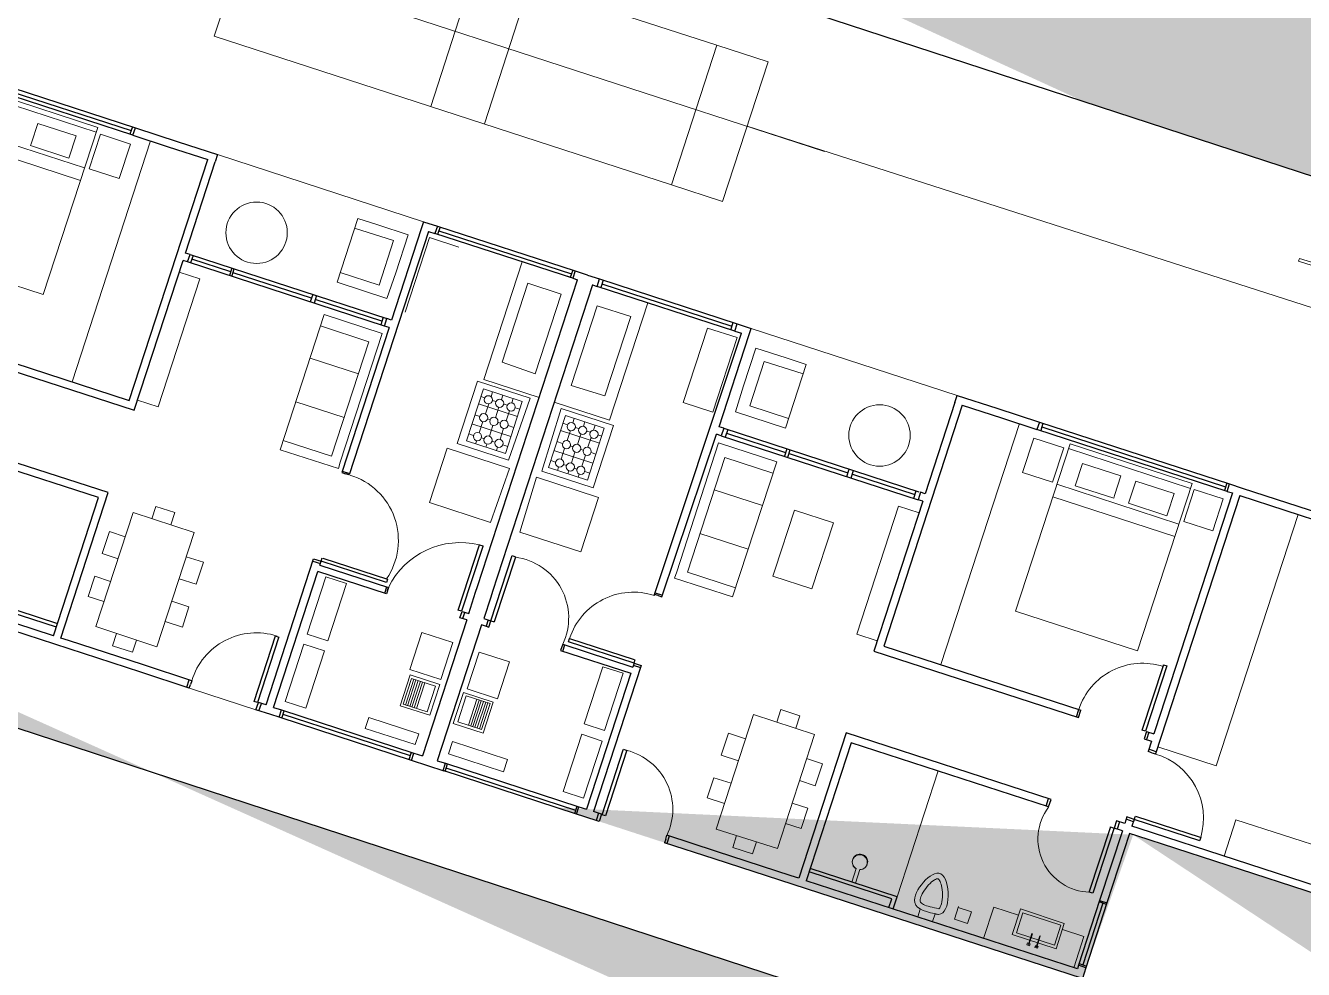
# Model space of a CAD drawing. Header units: metres. Extents: x 329311 to 330425, y 7396637 to 7397287.
# Drawn here: x 329855.04 to 329866.6, y 7397047.93 to 7397056.48 of the extents above; entities that cross this region are included whole.
import ezdxf

# ---------------------------------------------------------------- set-up
doc = ezdxf.new("R2010")
doc.units = ezdxf.units.M
doc.linetypes.add('CACHE2', pattern=[4.7625, 3.175, -1.5875])
doc.layers.get('0').update_dxf_attribs({"lineweight": 18})
for name, color, linetype, lineweight in [('AXES+POTEAUX', 6, 'CACHE2', 13), ('JANELAS', 5, 'Continuous', 25), ('layout', 253, 'Continuous', 13), ('LINHAFINA', 7, 'Continuous', 15), ('LINHAGROSSA', 7, 'Continuous', 30)]:
    doc.layers.add(name, color=color, linetype=linetype, lineweight=lineweight)
pattern_1 = [(341.96263, (329827.33868, 7397103.38185), (0.0540704, 0.166043), [0.127, -0.047625]), (71.96263, (329827.33868, 7397103.38185), (-0.166043, 0.0540704), [0.127, -0.047625])]

msp = doc.modelspace()

# ---------------------------------------------------------------- hatches: boundary and pattern name
at = {"layer": 'AXES+POTEAUX'}
h = msp.add_hatch(dxfattribs=at)
h.set_pattern_fill('ANGLE', color=253, scale=0.025)
h.set_pattern_definition(pattern_1)
edge = h.paths.add_edge_path()
edge.add_line((329864.61, 7397055.789), (329863.096, 7397056.284))
edge.add_line((329851.791, 7397059.975), (329866.865, 7397055.053))
edge.add_line((329866.865, 7397055.053), (329867.148, 7397055.933))
edge.add_line((329867.148, 7397055.933), (329869.733, 7397055.115))
edge.add_line((329869.733, 7397055.115), (329869.446, 7397054.208))
edge.add_line((329869.446, 7397054.208), (329875.701, 7397052.171))
edge.add_line((329869.758, 7397056.67), (329868.22, 7397057.171))
edge.add_line((329866.055, 7397057.876), (329865.595, 7397056.573))
edge.add_line((329865.595, 7397056.573), (329853.054, 7397060.656))
edge.add_line((329855.576, 7397058.739), (329854.045, 7397059.239))
edge.add_line((329852.086, 7397060.91), (329851.791, 7397059.975))
edge.add_line((329853.054, 7397060.656), (329853.482, 7397061.97))
edge.add_line((329853.482, 7397061.97), (329834.982, 7397067.965))
edge.add_line((329849.505, 7397061.74), (329852.086, 7397060.91))
edge.add_line((329836.482, 7397067.477), (329851.765, 7397062.529))
edge.add_line((329833.96, 7397065.831), (329849.225, 7397060.871))
edge.add_line((329849.225, 7397060.871), (329849.505, 7397061.74))
edge.add_line((329846.926, 7397061.618), (329836.41, 7397065.035))
edge.add_line((329833.68, 7397064.969), (329833.96, 7397065.831))
edge.add_line((329830.53, 7397065.995), (329833.68, 7397064.969))
edge.add_line((329834.982, 7397067.965), (329839.241, 7397080.982))
edge.add_line((329830.53, 7397066.07), (329827.18, 7397067.162))
edge.add_line((329827.18, 7397067.162), (329831.462, 7397080.309))
edge.add_line((329831.421, 7397080.322), (329834.844, 7397079.208))
edge.add_line((329875.701, 7397052.171), (329876.028, 7397053.175))
edge.add_line((329873.375, 7397052.928), (329871.869, 7397053.422))
edge.add_line((329876.028, 7397053.175), (329871.519, 7397054.644))
edge.add_line((329871.914, 7397055.968), (329866.055, 7397057.876))
edge.add_line((329871.519, 7397054.644), (329871.914, 7397055.968))
edge.add_line((329862.35, 7397057.629), (329860.779, 7397058.141))
edge.add_line((329857.813, 7397059.107), (329856.311, 7397059.596))
h = msp.add_hatch(dxfattribs=at)
h.set_pattern_fill('ANGLE', color=253, scale=0.025)
h.set_pattern_definition(pattern_1)
edge = h.paths.add_edge_path()
edge.add_line((329850.652, 7397051.526), (329866.145, 7397046.453))
edge.add_line((329864.598, 7397047.846), (329852.057, 7397051.93))
edge.add_line((329861.339, 7397048.907), (329859.84, 7397049.395))
edge.add_line((329865.058, 7397049.149), (329864.598, 7397047.846))
edge.add_line((329866.145, 7397046.453), (329866.438, 7397047.364))
edge.add_line((329866.438, 7397047.364), (329869.019, 7397046.534))
edge.add_line((329870.949, 7397047.23), (329865.058, 7397049.149))
edge.add_line((329869.019, 7397046.534), (329868.725, 7397045.606))
edge.add_line((329868.725, 7397045.606), (329874.288, 7397043.801))
edge.add_line((329875.031, 7397044.448), (329870.521, 7397045.917))
edge.add_line((329870.521, 7397045.917), (329870.949, 7397047.23))
edge.add_line((329874.288, 7397043.801), (329873.599, 7397041.688))
edge.add_line((329875.298, 7397041.135), (329875.759, 7397042.549))
edge.add_line((329875.759, 7397042.549), (329876.158, 7397042.419))
edge.add_line((329876.158, 7397042.419), (329876.697, 7397044.139))
edge.add_line((329876.697, 7397044.139), (329876.503, 7397044.166))
edge.add_line((329876.503, 7397044.166), (329875.089, 7397044.626))
edge.add_line((329875.089, 7397044.626), (329875.031, 7397044.448))
edge.add_line((329873.599, 7397041.688), (329875.298, 7397041.135))
edge.add_line((329848.344, 7397053.234), (329850.929, 7397052.403))
edge.add_line((329850.929, 7397052.403), (329850.652, 7397051.526))
edge.add_line((329852.057, 7397051.93), (329852.485, 7397053.243))
edge.add_line((329852.485, 7397053.243), (329832.023, 7397059.878))
edge.add_line((329831.319, 7397057.853), (329848.079, 7397052.395))
edge.add_line((329848.079, 7397052.395), (329848.344, 7397053.234))
edge.add_line((329831.359, 7397057.839), (329832.023, 7397059.864))

# ---------------------------------------------------------------- linework, layer by layer
for centre, radius, start, end in [((329857.79, 7397051.814), 0.619, 325.8533, 73.0525), ((329858.971, 7397051.068), 0.727, 76.3427, 153.8385), ((329859.396, 7397051.113), 0.554, 334.469, 82.6086), ((329860.535, 7397050.74), 0.606, 71.9626, 161.9626), ((329857.124, 7397050.367), 0.611, 72.1508, 163.1696), ((329865.142, 7397050.096), 0.606, 71.9626, 161.9626), ((329860.341, 7397049.379), 0.551, 334.7164, 75.7896), ((329865.085, 7397049.297), 0.609, 343.607, 73.2656), ((329864.677, 7397049.11), 0.481, 143.1612, 268.1844)]:
    msp.add_arc(centre, radius, start, end)
for p, q in [((329851.791, 7397059.975), (329866.865, 7397055.053)), ((329864.61, 7397055.789), (329863.096, 7397056.284))]:
    msp.add_line(p, q, dxfattribs=at)
at = {"layer": 'JANELAS'}
for p, q in [((329854.308, 7397056.111), (329856.029, 7397055.55)), ((329856.007, 7397055.484), (329854.286, 7397056.044)), ((329854.344, 7397056.062), (329855.991, 7397055.526)), ((329856.002, 7397055.559), (329855.98, 7397055.493)), ((329858.762, 7397054.66), (329860.008, 7397054.255)), ((329858.786, 7397054.653), (329858.764, 7397054.586)), ((329858.775, 7397054.619), (329859.975, 7397054.229)), ((329859.986, 7397054.188), (329858.74, 7397054.594)), ((329856.524, 7397054.403), (329858.305, 7397053.824)), ((329856.551, 7397054.395), (329856.529, 7397054.327)), ((329858.283, 7397053.756), (329856.502, 7397054.336)), ((329856.892, 7397054.246), (329856.54, 7397054.361)), ((329856.903, 7397054.28), (329856.881, 7397054.213)), ((329856.902, 7397054.206), (329856.924, 7397054.273)), ((329859.986, 7397054.262), (329859.964, 7397054.195)), ((329857.623, 7397054.008), (329856.913, 7397054.239)), ((329860.23, 7397054.182), (329861.476, 7397053.776)), ((329860.261, 7397054.172), (329860.24, 7397054.105)), ((329860.25, 7397054.139), (329861.426, 7397053.756)), ((329857.634, 7397054.042), (329857.612, 7397053.975)), ((329857.668, 7397054.031), (329857.646, 7397053.963)), ((329861.454, 7397053.71), (329860.208, 7397054.115)), ((329858.26, 7397053.801), (329857.657, 7397053.997)), ((329858.271, 7397053.835), (329858.249, 7397053.767)), ((329861.416, 7397053.722), (329861.437, 7397053.789)), ((329864.209, 7397052.886), (329865.93, 7397052.326)), ((329864.242, 7397052.876), (329864.221, 7397052.809)), ((329861.331, 7397052.763), (329863.111, 7397052.183)), ((329861.353, 7397052.831), (329863.118, 7397052.256)), ((329861.389, 7397052.819), (329861.367, 7397052.751)), ((329861.378, 7397052.785), (329861.913, 7397052.611)), ((329865.909, 7397052.259), (329864.187, 7397052.82)), ((329864.232, 7397052.842), (329865.894, 7397052.301)), ((329861.924, 7397052.645), (329861.902, 7397052.577)), ((329861.933, 7397052.567), (329861.955, 7397052.635)), ((329861.944, 7397052.601), (329862.477, 7397052.427)), ((329862.466, 7397052.394), (329862.488, 7397052.461)), ((329862.506, 7397052.381), (329862.528, 7397052.448)), ((329862.517, 7397052.414), (329863.083, 7397052.23)), ((329865.905, 7397052.334), (329865.883, 7397052.268)), ((329863.072, 7397052.196), (329863.094, 7397052.264)), ((329857.338, 7397050.21), (329857.33, 7397050.213)), ((329858.529, 7397049.823), (329857.338, 7397050.21)), ((329857.351, 7397050.28), (329858.55, 7397049.889)), ((329857.354, 7397050.205), (329857.376, 7397050.272)), ((329858.518, 7397049.863), (329857.365, 7397050.238)), ((329858.507, 7397049.83), (329858.528, 7397049.896)), ((329858.832, 7397049.723), (329858.854, 7397049.79)), ((329858.835, 7397049.796), (329860.043, 7397049.403)), ((329860.014, 7397049.37), (329858.841, 7397049.752)), ((329860.022, 7397049.336), (329858.813, 7397049.73)), ((329860.005, 7397049.341), (329860.027, 7397049.408)), ((329864.754, 7397048.554), (329864.563, 7397047.967)), ((329864.783, 7397048.53), (329864.602, 7397047.971)), ((329864.821, 7397048.532), (329864.63, 7397047.945)), ((329864.817, 7397048.519), (329864.75, 7397048.541)), ((329864.568, 7397047.982), (329864.635, 7397047.96))]:
    msp.add_line(p, q, dxfattribs=at)
at = {"layer": 'layout'}
for p, q in [((329854.57, 7397055.871), (329855.675, 7397055.511)), ((329854.584, 7397055.914), (329855.689, 7397055.554)), ((329855.569, 7397055.188), (329854.465, 7397055.548)), ((329855.145, 7397055.591), (329855.088, 7397055.414)), ((329855.493, 7397055.477), (329855.145, 7397055.591)), ((329855.689, 7397055.554), (329855.196, 7397054.04)), ((329855.532, 7397055.075), (329854.428, 7397055.434)), ((329855.088, 7397055.414), (329855.079, 7397055.39)), ((329855.427, 7397055.276), (329855.493, 7397055.477)), ((329855.457, 7397053.25), (329856.167, 7397055.432)), ((329855.079, 7397055.39), (329855.427, 7397055.276)), ((329857.854, 7397054.153), (329858.042, 7397054.73)), ((329858.042, 7397054.73), (329858.224, 7397054.671)), ((329858.013, 7397054.643), (329858.365, 7397054.529)), ((329858.224, 7397054.671), (329858.497, 7397054.582)), ((329858.365, 7397054.529), (329858.234, 7397054.126)), ((329858.497, 7397054.582), (329858.386, 7397054.239)), ((329858.47, 7397053.882), (329858.69, 7397054.558)), ((329858.69, 7397054.558), (329858.957, 7397054.471)), ((329855.196, 7397054.04), (329854.091, 7397054.4)), ((329859.182, 7397053.273), (329859.529, 7397054.337)), ((329860.029, 7397054.174), (329859.529, 7397054.337)), ((329856.611, 7397054.184), (329856.234, 7397053.025)), ((329856.425, 7397054.244), (329856.611, 7397054.184)), ((329858.305, 7397054.006), (329857.854, 7397054.153)), ((329858.234, 7397054.126), (329857.882, 7397054.24)), ((329858.386, 7397054.239), (329858.305, 7397054.006)), ((329859.347, 7397053.428), (329859.58, 7397054.144)), ((329859.58, 7397054.144), (329859.883, 7397054.046)), ((329859.883, 7397054.046), (329859.648, 7397053.324)), ((329860.666, 7397053.966), (329860.166, 7397054.129)), ((329859.973, 7397053.218), (329860.208, 7397053.94)), ((329860.208, 7397053.94), (329860.511, 7397053.841)), ((329860.666, 7397053.966), (329860.319, 7397052.902)), ((329857.34, 7397052.636), (329857.738, 7397053.859)), ((329857.738, 7397053.859), (329858.263, 7397053.688)), ((329860.511, 7397053.841), (329860.278, 7397053.124)), ((329857.705, 7397053.757), (329858.142, 7397053.614)), ((329858.263, 7397053.688), (329857.883, 7397052.523)), ((329860.986, 7397053.063), (329861.206, 7397053.738)), ((329861.206, 7397053.738), (329861.474, 7397053.651)), ((329858.142, 7397053.614), (329857.804, 7397052.577)), ((329859.988, 7397053.583), (329859.849, 7397053.157)), ((329861.474, 7397053.651), (329861.254, 7397052.975)), ((329861.532, 7397053.214), (329861.643, 7397053.557)), ((329861.643, 7397053.557), (329861.917, 7397053.468)), ((329858.047, 7397053.323), (329857.61, 7397053.465)), ((329861.917, 7397053.468), (329862.099, 7397053.408)), ((329859.648, 7397053.324), (329859.347, 7397053.428)), ((329861.588, 7397053.033), (329861.719, 7397053.436)), ((329861.719, 7397053.436), (329862.071, 7397053.322)), ((329862.099, 7397053.408), (329861.911, 7397052.832)), ((329859.126, 7397053.256), (329858.942, 7397052.691)), ((329859.6, 7397053.102), (329859.126, 7397053.256)), ((329859.683, 7397053.11), (329859.182, 7397053.273)), ((329860.278, 7397053.124), (329859.973, 7397053.218)), ((329861.46, 7397052.979), (329861.532, 7397053.214)), ((329859.025, 7397052.717), (329859.178, 7397053.187)), ((329859.19, 7397053.105), (329859.155, 7397053.117)), ((329859.178, 7397053.187), (329859.53, 7397053.073)), ((329859.262, 7397053.16), (329859.247, 7397053.116)), ((329859.341, 7397053.09), (329859.354, 7397053.13)), ((329859.406, 7397052.54), (329859.6, 7397053.102)), ((329859.436, 7397053.059), (329859.449, 7397053.099)), ((329856.234, 7397053.025), (329856.048, 7397053.086)), ((329857.918, 7397052.927), (329857.481, 7397053.069)), ((329859.486, 7397052.936), (329859.134, 7397053.051)), ((329859.226, 7397053.051), (329859.196, 7397052.96)), ((329859.292, 7397053.072), (329859.26, 7397053.082)), ((329859.288, 7397052.926), (329859.318, 7397053.02)), ((329859.395, 7397053.038), (329859.362, 7397053.049)), ((329859.53, 7397053.073), (329859.377, 7397052.602)), ((329859.384, 7397052.898), (329859.413, 7397052.989)), ((329859.507, 7397053.002), (329859.465, 7397053.016)), ((329859.881, 7397053.01), (329859.707, 7397052.441)), ((329860.319, 7397052.902), (329859.819, 7397053.065)), ((329860.355, 7397052.855), (329859.881, 7397053.01)), ((329861.254, 7397052.975), (329860.986, 7397053.063)), ((329861.911, 7397052.832), (329861.46, 7397052.979)), ((329861.94, 7397052.918), (329861.588, 7397053.033)), ((329859.427, 7397052.757), (329859.075, 7397052.871)), ((329859.145, 7397052.938), (329859.102, 7397052.952)), ((329859.174, 7397052.89), (329859.141, 7397052.789)), ((329859.239, 7397052.907), (329859.216, 7397052.915)), ((329859.331, 7397052.877), (329859.309, 7397052.884)), ((329859.767, 7397052.475), (329859.92, 7397052.945)), ((329859.939, 7397052.861), (329859.897, 7397052.875)), ((329859.92, 7397052.945), (329860.272, 7397052.831)), ((329860.001, 7397052.919), (329859.988, 7397052.879)), ((329860.096, 7397052.888), (329860.083, 7397052.848)), ((329864.028, 7397052.872), (329863.317, 7397050.69)), ((329859.09, 7397052.766), (329859.046, 7397052.78)), ((329859.233, 7397052.758), (329859.265, 7397052.855)), ((329859.329, 7397052.73), (329859.361, 7397052.828)), ((329859.454, 7397052.837), (329859.402, 7397052.854)), ((329860.228, 7397052.694), (329859.876, 7397052.809)), ((329859.965, 7397052.809), (329859.936, 7397052.718)), ((329860.042, 7397052.827), (329860.01, 7397052.838)), ((329860.06, 7397052.778), (329860.03, 7397052.684)), ((329860.145, 7397052.794), (329860.113, 7397052.804)), ((329860.272, 7397052.831), (329860.119, 7397052.36)), ((329860.124, 7397052.658), (329860.153, 7397052.748)), ((329860.171, 7397052.29), (329860.355, 7397052.855)), ((329860.174, 7397052.814), (329860.189, 7397052.858)), ((329860.249, 7397052.76), (329860.215, 7397052.771)), ((329857.866, 7397052.465), (329857.34, 7397052.636)), ((329857.804, 7397052.577), (329857.367, 7397052.719)), ((329858.689, 7397052.157), (329858.85, 7397052.65)), ((329858.85, 7397052.65), (329859.413, 7397052.466)), ((329858.942, 7397052.691), (329859.406, 7397052.54)), ((329859.377, 7397052.602), (329859.025, 7397052.717)), ((329859.118, 7397052.718), (329859.108, 7397052.69)), ((329859.185, 7397052.735), (329859.161, 7397052.743)), ((329859.201, 7397052.66), (329859.21, 7397052.687)), ((329859.283, 7397052.703), (329859.256, 7397052.712)), ((329859.296, 7397052.629), (329859.306, 7397052.659)), ((329859.398, 7397052.665), (329859.354, 7397052.68)), ((329859.895, 7397052.693), (329859.844, 7397052.71)), ((329859.913, 7397052.648), (329859.881, 7397052.55)), ((329859.988, 7397052.663), (329859.966, 7397052.67)), ((329860.082, 7397052.633), (329860.058, 7397052.64)), ((329860.928, 7397051.531), (329861.307, 7397052.697)), ((329861.307, 7397052.697), (329861.832, 7397052.526)), ((329863.994, 7397051.175), (329864.487, 7397052.689)), ((329864.473, 7397052.646), (329865.577, 7397052.286)), ((329864.487, 7397052.689), (329865.591, 7397052.329)), ((329857.883, 7397052.523), (329857.866, 7397052.465)), ((329859.831, 7397052.524), (329859.788, 7397052.538)), ((329860.169, 7397052.515), (329859.817, 7397052.629)), ((329860.007, 7397052.613), (329859.975, 7397052.516)), ((329860.068, 7397052.486), (329860.101, 7397052.587)), ((329860.196, 7397052.595), (329860.153, 7397052.61)), ((329861.024, 7397051.528), (329861.362, 7397052.565)), ((329861.362, 7397052.565), (329861.798, 7397052.423)), ((329861.832, 7397052.526), (329861.433, 7397051.303)), ((329859.413, 7397052.466), (329859.243, 7397051.977)), ((329859.707, 7397052.441), (329860.171, 7397052.29)), ((329860.119, 7397052.36), (329859.767, 7397052.475)), ((329859.858, 7397052.479), (329859.848, 7397052.448)), ((329859.93, 7397052.492), (329859.902, 7397052.501)), ((329859.952, 7397052.445), (329859.943, 7397052.418)), ((329860.025, 7397052.461), (329860, 7397052.469)), ((329860.036, 7397052.387), (329860.045, 7397052.416)), ((329860.14, 7397052.423), (329860.096, 7397052.438)), ((329864.599, 7397052.512), (329864.534, 7397052.31)), ((329864.947, 7397052.398), (329864.599, 7397052.512)), ((329864.89, 7397052.222), (329864.947, 7397052.398)), ((329859.507, 7397051.89), (329859.658, 7397052.386)), ((329859.658, 7397052.386), (329860.221, 7397052.203)), ((329865.472, 7397051.963), (329864.367, 7397052.323)), ((329864.534, 7397052.31), (329864.882, 7397052.197)), ((329865.081, 7397052.352), (329865.015, 7397052.151)), ((329865.428, 7397052.239), (329865.081, 7397052.352)), ((329865.591, 7397052.329), (329865.098, 7397050.815)), ((329860.221, 7397052.203), (329860.061, 7397051.71)), ((329861.703, 7397052.132), (329861.267, 7397052.274)), ((329865.435, 7397051.85), (329864.33, 7397052.209)), ((329864.882, 7397052.197), (329864.89, 7397052.222)), ((329865.371, 7397052.063), (329865.428, 7397052.239)), ((329856.008, 7397052.067), (329855.672, 7397051.035)), ((329856.56, 7397051.887), (329856.008, 7397052.067)), ((329856.178, 7397052.011), (329856.214, 7397052.123)), ((329856.214, 7397052.123), (329856.386, 7397052.067)), ((329856.386, 7397052.067), (329856.35, 7397051.955)), ((329859.243, 7397051.977), (329858.689, 7397052.157)), ((329861.814, 7397051.545), (329861.992, 7397052.09)), ((329861.992, 7397052.09), (329862.347, 7397051.975)), ((329862.557, 7397050.966), (329862.934, 7397052.125)), ((329862.934, 7397052.125), (329863.12, 7397052.064)), ((329865.015, 7397052.151), (329865.363, 7397052.038)), ((329865.363, 7397052.038), (329865.371, 7397052.063)), ((329862.347, 7397051.975), (329862.151, 7397051.375)), ((329866.552, 7397052.05), (329865.81, 7397049.772)), ((329855.729, 7397051.695), (329855.794, 7397051.894)), ((329855.794, 7397051.894), (329855.936, 7397051.847)), ((329856.223, 7397050.85), (329856.56, 7397051.887)), ((329860.061, 7397051.71), (329859.507, 7397051.89)), ((329861.574, 7397051.736), (329861.138, 7397051.878)), ((329855.872, 7397051.648), (329855.729, 7397051.695)), ((329856.489, 7397051.667), (329856.645, 7397051.617)), ((329856.645, 7397051.617), (329856.58, 7397051.418)), ((329855.603, 7397051.307), (329855.663, 7397051.49)), ((329855.805, 7397051.444), (329855.663, 7397051.49)), ((329857.753, 7397051.484), (329857.584, 7397050.966)), ((329857.938, 7397051.424), (329857.753, 7397051.484)), ((329860.908, 7397051.474), (329860.928, 7397051.531)), ((329861.433, 7397051.303), (329860.908, 7397051.474)), ((329861.46, 7397051.386), (329861.024, 7397051.528)), ((329861.796, 7397051.49), (329861.814, 7397051.545)), ((329862.151, 7397051.375), (329861.796, 7397051.49)), ((329856.58, 7397051.418), (329856.424, 7397051.468)), ((329857.938, 7397051.424), (329857.769, 7397050.905)), ((329855.745, 7397051.261), (329855.603, 7397051.307)), ((329856.514, 7397051.213), (329856.358, 7397051.264)), ((329856.514, 7397051.213), (329856.454, 7397051.03)), ((329865.098, 7397050.815), (329863.994, 7397051.175)), ((329855.672, 7397051.035), (329856.223, 7397050.85)), ((329856.454, 7397051.03), (329856.298, 7397051.081)), ((329855.823, 7397050.861), (329855.859, 7397050.972)), ((329856.039, 7397050.911), (329856.003, 7397050.803)), ((329857.584, 7397050.966), (329857.769, 7397050.905)), ((329862.742, 7397050.906), (329862.557, 7397050.966)), ((329856.003, 7397050.803), (329855.823, 7397050.861)), ((329857.554, 7397050.874), (329857.385, 7397050.356)), ((329857.739, 7397050.814), (329857.554, 7397050.874)), ((329857.739, 7397050.814), (329857.57, 7397050.295)), ((329860.259, 7397050.671), (329860.09, 7397050.153)), ((329860.444, 7397050.611), (329860.259, 7397050.671)), ((329857.12, 7397050.281), (329856.259, 7397050.562)), ((329858.515, 7397050.598), (329858.424, 7397050.318)), ((329858.529, 7397050.565), (329858.453, 7397050.331)), ((329858.472, 7397050.324), (329858.548, 7397050.558)), ((329858.567, 7397050.552), (329858.491, 7397050.318)), ((329858.785, 7397050.51), (329858.515, 7397050.598)), ((329858.744, 7397050.494), (329858.529, 7397050.565)), ((329860.444, 7397050.611), (329860.275, 7397050.093)), ((329858.513, 7397050.311), (329858.589, 7397050.545)), ((329858.532, 7397050.305), (329858.608, 7397050.539)), ((329858.551, 7397050.299), (329858.628, 7397050.532)), ((329858.573, 7397050.292), (329858.649, 7397050.525)), ((329858.668, 7397050.261), (329858.744, 7397050.494)), ((329858.694, 7397050.231), (329858.785, 7397050.51)), ((329858.997, 7397050.437), (329858.906, 7397050.158)), ((329859.267, 7397050.349), (329858.997, 7397050.437)), ((329857.385, 7397050.356), (329857.57, 7397050.295)), ((329858.424, 7397050.318), (329858.694, 7397050.231)), ((329858.453, 7397050.331), (329858.668, 7397050.261)), ((329859.023, 7397050.407), (329858.947, 7397050.173)), ((329859.238, 7397050.337), (329859.023, 7397050.407)), ((329859.118, 7397050.376), (329859.042, 7397050.142)), ((329859.139, 7397050.369), (329859.063, 7397050.135)), ((329859.159, 7397050.363), (329859.083, 7397050.129)), ((329859.178, 7397050.356), (329859.101, 7397050.123)), ((329859.123, 7397050.116), (329859.2, 7397050.349)), ((329859.218, 7397050.343), (329859.142, 7397050.109)), ((329859.162, 7397050.103), (329859.238, 7397050.337)), ((329859.176, 7397050.07), (329859.267, 7397050.349)), ((329861.622, 7397050.238), (329861.284, 7397049.201)), ((329862.175, 7397050.058), (329861.622, 7397050.238)), ((329861.833, 7397050.169), (329861.869, 7397050.282)), ((329861.869, 7397050.282), (329862.041, 7397050.226)), ((329862.041, 7397050.226), (329862.005, 7397050.113)), ((329858.906, 7397050.158), (329859.176, 7397050.07)), ((329858.947, 7397050.173), (329859.162, 7397050.103)), ((329860.09, 7397050.153), (329860.275, 7397050.093)), ((329860.068, 7397050.059), (329859.899, 7397049.54)), ((329860.253, 7397049.998), (329860.068, 7397050.059)), ((329860.253, 7397049.998), (329860.084, 7397049.48)), ((329861.33, 7397049.871), (329861.395, 7397050.07)), ((329861.395, 7397050.07), (329861.551, 7397050.019)), ((329861.839, 7397049.026), (329862.175, 7397050.058)), ((329861.486, 7397049.82), (329861.33, 7397049.871)), ((329865.81, 7397049.772), (329865.281, 7397049.944)), ((329862.103, 7397049.839), (329862.246, 7397049.792)), ((329862.246, 7397049.792), (329862.181, 7397049.593)), ((329861.204, 7397049.483), (329861.263, 7397049.666)), ((329861.419, 7397049.615), (329861.263, 7397049.666)), ((329862.181, 7397049.593), (329862.039, 7397049.64)), ((329862.921, 7397048.588), (329863.292, 7397049.728)), ((329859.899, 7397049.54), (329860.084, 7397049.48)), ((329861.36, 7397049.432), (329861.204, 7397049.483)), ((329862.114, 7397049.389), (329861.972, 7397049.435)), ((329862.114, 7397049.389), (329862.055, 7397049.206)), ((329865.988, 7397049.285), (329865.881, 7397048.955)), ((329868.05, 7397048.614), (329865.988, 7397049.285)), ((329861.284, 7397049.201), (329861.839, 7397049.026)), ((329862.055, 7397049.206), (329861.912, 7397049.252)), ((329861.435, 7397049.033), (329861.469, 7397049.143)), ((329861.65, 7397049.086), (329861.614, 7397048.975)), ((329861.614, 7397048.975), (329861.435, 7397049.033)), ((329862.512, 7397048.721), (329862.552, 7397048.843)), ((329862.545, 7397048.71), (329862.586, 7397048.834)), ((329863.109, 7397048.407), (329863.131, 7397048.475)), ((329863.44, 7397048.384), (329863.477, 7397048.499)), ((329863.474, 7397048.489), (329863.594, 7397048.45)), ((329863.705, 7397048.21), (329863.797, 7397048.494)), ((329863.797, 7397048.494), (329864.021, 7397048.421)), ((329864.036, 7397048.467), (329863.963, 7397048.245)), ((329864.038, 7397048.477), (329864.036, 7397048.467)), ((329864.435, 7397048.347), (329864.038, 7397048.477)), ((329863.243, 7397048.364), (329863.265, 7397048.433)), ((329863.56, 7397048.345), (329863.44, 7397048.384)), ((329863.594, 7397048.45), (329863.56, 7397048.345)), ((329863.963, 7397048.245), (329864.36, 7397048.116)), ((329864.11, 7397048.157), (329864.141, 7397048.254)), ((329864.147, 7397048.252), (329864.115, 7397048.155)), ((329864.141, 7397048.254), (329864.147, 7397048.252)), ((329864.36, 7397048.116), (329864.435, 7397048.347)), ((329864.417, 7397048.292), (329864.612, 7397048.229)), ((329864.102, 7397048.17), (329864.095, 7397048.151)), ((329864.095, 7397048.151), (329864.12, 7397048.142)), ((329864.126, 7397048.162), (329864.102, 7397048.17)), ((329864.115, 7397048.155), (329864.11, 7397048.157)), ((329864.12, 7397048.142), (329864.126, 7397048.162)), ((329864.173, 7397048.146), (329864.168, 7397048.128)), ((329864.168, 7397048.128), (329864.191, 7397048.121)), ((329864.196, 7397048.137), (329864.173, 7397048.144)), ((329864.18, 7397048.134), (329864.213, 7397048.233)), ((329864.185, 7397048.132), (329864.18, 7397048.134)), ((329864.217, 7397048.231), (329864.185, 7397048.132)), ((329864.191, 7397048.121), (329864.197, 7397048.14)), ((329864.213, 7397048.233), (329864.217, 7397048.231)), ((329864.612, 7397048.229), (329864.52, 7397047.945))]:
    msp.add_line(p, q, dxfattribs=at)
for points in [[(329855.984, 7397055.404), (329855.713, 7397055.492), (329855.612, 7397055.18), (329855.882, 7397055.092)], [(329864.058, 7397052.43), (329864.328, 7397052.342), (329864.43, 7397052.653), (329864.159, 7397052.741)], [(329865.516, 7397051.986), (329865.778, 7397051.9), (329865.872, 7397052.19), (329865.61, 7397052.275)], [(329858.622, 7397050.981), (329858.903, 7397050.889), (329858.794, 7397050.555), (329858.514, 7397050.646)], [(329859.141, 7397050.804), (329859.415, 7397050.715), (329859.306, 7397050.38), (329859.032, 7397050.47)], [(329858.593, 7397050.063), (329858.14, 7397050.21), (329858.108, 7397050.112), (329858.561, 7397049.965)], [(329858.899, 7397049.993), (329859.396, 7397049.831), (329859.36, 7397049.719), (329858.863, 7397049.881)], [(329864.001, 7397048.262), (329864.345, 7397048.15), (329864.404, 7397048.331), (329864.06, 7397048.443)]]:
    msp.add_lwpolyline(points, close=True, dxfattribs=at)
for centre, radius in [((329857.126, 7397054.601), 0.278), ((329859.223, 7397053.088), 0.0373), ((329859.325, 7397053.056), 0.0373), ((329859.429, 7397053.023), 0.0373), ((329862.763, 7397052.765), 0.278), ((329859.18, 7397052.926), 0.0373), ((329859.273, 7397052.892), 0.0373), ((329859.366, 7397052.865), 0.0373), ((329859.973, 7397052.845), 0.0373), ((329859.125, 7397052.755), 0.0373), ((329859.22, 7397052.723), 0.0373), ((329860.076, 7397052.812), 0.0373), ((329860.178, 7397052.776), 0.0373), ((329859.319, 7397052.694), 0.0373), ((329859.93, 7397052.681), 0.0373), ((329860.022, 7397052.648), 0.0373), ((329860.117, 7397052.621), 0.0373), ((329859.868, 7397052.515), 0.0373), ((329859.965, 7397052.48), 0.0373), ((329860.06, 7397052.45), 0.0373)]:
    msp.add_circle(centre, radius, dxfattribs=at)
for centre, radius, start, end in [((329862.586, 7397048.904), 0.0699, 269.4538, 240.7459), ((329862.584, 7397048.9), 0.0679, 271.0871, 241.4735)]:
    msp.add_arc(centre, radius, start, end, dxfattribs=at)
msp.add_spline([(329863.265, 7397048.433), (329863.297, 7397048.428), (329863.317, 7397048.795), (329863.082, 7397048.536), (329863.297, 7397048.428)], degree=3, dxfattribs=at)
msp.add_open_spline([(329863.3, 7397048.479), (329863.302, 7397048.48), (329863.311, 7397048.488), (329863.333, 7397048.546), (329863.337, 7397048.617), (329863.323, 7397048.693), (329863.317, 7397048.712), (329863.304, 7397048.739), (329863.297, 7397048.747), (329863.292, 7397048.751), (329863.293, 7397048.751), (329863.279, 7397048.749), (329863.264, 7397048.744), (329863.212, 7397048.707), (329863.171, 7397048.657), (329863.14, 7397048.594), (329863.134, 7397048.577), (329863.13, 7397048.55), (329863.132, 7397048.544), (329863.137, 7397048.534), (329863.144, 7397048.526), (329863.191, 7397048.502), (329863.244, 7397048.49), (329863.3, 7397048.479)], degree=3, knots=[0.006653, 0.006653, 0.006653, 0.006653, 0.101555, 0.101555, 0.286179, 0.286179, 0.356381, 0.356381, 0.426582, 0.426582, 0.496783, 0.496783, 0.584163, 0.584163, 0.765346, 0.765346, 0.841931, 0.841931, 0.918517, 0.918517, 1.019343, 1.019343, 1.191805, 1.191805, 1.191805, 1.191805], dxfattribs=at)
at = {"layer": 'LINHAFINA'}
for p, q in [((329862.266, 7397055.337), (329833.54, 7397064.691)), ((329856.743, 7397056.382), (329857.152, 7397057.637)), ((329857.152, 7397057.637), (329861.29, 7397056.3)), ((329858.702, 7397055.744), (329859.109, 7397057.004)), ((329859.187, 7397055.586), (329859.594, 7397056.848)), ((329860.879, 7397055.035), (329856.743, 7397056.382)), ((329861.29, 7397056.3), (329860.879, 7397055.035)), ((329861.755, 7397056.149), (329861.29, 7397056.3)), ((329861.343, 7397054.884), (329861.755, 7397056.149)), ((329898.235, 7397043.768, -171.175), (329861.565, 7397055.565)), ((329856.772, 7397055.309), (329858.637, 7397054.701)), ((329860.879, 7397055.035), (329861.343, 7397054.884)), ((329866.554, 7397054.342), (329866.562, 7397054.369)), ((329866.562, 7397054.369), (329869.176, 7397053.542)), ((329866.554, 7397054.342), (329869.195, 7397053.507)), ((329861.602, 7397053.735), (329863.466, 7397053.128))]:
    msp.add_line(p, q, dxfattribs=at)
at = {"layer": 'LINHAGROSSA'}
for p, q in [((329853.338, 7397059.486), (329866.865, 7397055.053)), ((329856.007, 7397055.484), (329856.029, 7397055.55)), ((329856.029, 7397055.55), (329856.415, 7397055.425)), ((329856.007, 7397055.484), (329856.327, 7397055.38)), ((329856.415, 7397055.425), (329856.772, 7397055.309)), ((329856.327, 7397055.38), (329856.684, 7397055.264)), ((329856.772, 7397055.309), (329856.75, 7397055.242)), ((329855.973, 7397053.082), (329856.684, 7397055.264)), ((329856.482, 7397054.417), (329856.75, 7397055.242)), ((329858.681, 7397054.613), (329857.964, 7397052.408)), ((329858.615, 7397054.635), (329858.346, 7397053.81)), ((329858.637, 7397054.701), (329858.615, 7397054.635)), ((329858.637, 7397054.701), (329858.762, 7397054.66)), ((329858.681, 7397054.613), (329858.74, 7397054.594)), ((329858.762, 7397054.66), (329858.74, 7397054.594)), ((329856.524, 7397054.403), (329856.482, 7397054.417)), ((329856.502, 7397054.336), (329856.524, 7397054.403)), ((329856.018, 7397052.994), (329856.46, 7397054.35)), ((329856.502, 7397054.336), (329856.46, 7397054.35)), ((329860.008, 7397054.255), (329859.986, 7397054.188)), ((329860.008, 7397054.255), (329860.117, 7397054.219)), ((329859.125, 7397051.398), (329860.029, 7397054.174)), ((329859.986, 7397054.188), (329860.029, 7397054.174)), ((329860.121, 7397054.218), (329860.23, 7397054.182)), ((329860.208, 7397054.115), (329860.23, 7397054.182)), ((329860.166, 7397054.129), (329859.262, 7397051.353)), ((329860.166, 7397054.129), (329860.208, 7397054.115)), ((329853.581, 7397053.787), (329856.018, 7397052.994)), ((329853.603, 7397053.854), (329855.973, 7397053.082)), ((329858.283, 7397053.756), (329858.305, 7397053.824)), ((329858.346, 7397053.81), (329858.305, 7397053.824)), ((329858.324, 7397053.743), (329857.897, 7397052.43)), ((329858.324, 7397053.743), (329858.283, 7397053.756)), ((329860.723, 7397051.316), (329861.513, 7397053.691)), ((329861.454, 7397053.71), (329861.476, 7397053.776)), ((329861.454, 7397053.71), (329861.513, 7397053.691)), ((329861.476, 7397053.776), (329861.602, 7397053.735)), ((329861.58, 7397053.669), (329861.602, 7397053.735)), ((329861.311, 7397052.844), (329861.58, 7397053.669)), ((329863.445, 7397053.062), (329863.466, 7397053.128)), ((329863.466, 7397053.128), (329863.823, 7397053.012)), ((329855.695, 7397052.202), (329853.137, 7397053.031)), ((329855.783, 7397052.247), (329853.196, 7397053.085)), ((329863.511, 7397053.04), (329862.801, 7397050.858)), ((329863.445, 7397053.062), (329863.176, 7397052.237)), ((329863.511, 7397053.04), (329863.868, 7397052.924)), ((329863.823, 7397053.012), (329864.209, 7397052.886)), ((329863.868, 7397052.924), (329864.187, 7397052.82)), ((329864.209, 7397052.886), (329864.187, 7397052.82)), ((329860.794, 7397051.305), (329861.289, 7397052.777)), ((329861.331, 7397052.763), (329861.289, 7397052.777)), ((329861.353, 7397052.831), (329861.311, 7397052.844)), ((329861.353, 7397052.831), (329861.331, 7397052.763)), ((329857.897, 7397052.43), (329857.93, 7397052.419)), ((329857.901, 7397052.443), (329857.968, 7397052.422)), ((329857.93, 7397052.419), (329857.93, 7397052.419)), ((329857.964, 7397052.408), (329857.93, 7397052.419)), ((329865.909, 7397052.259), (329865.93, 7397052.326)), ((329865.93, 7397052.326), (329866.044, 7397052.289)), ((329866.044, 7397052.289), (329866.86, 7397052.023)), ((329855.288, 7397050.952), (329855.695, 7397052.202)), ((329855.354, 7397050.93), (329855.783, 7397052.247)), ((329863.154, 7397052.17), (329862.712, 7397050.813)), ((329863.133, 7397052.251), (329863.111, 7397052.183)), ((329863.154, 7397052.17), (329863.111, 7397052.183)), ((329863.176, 7397052.237), (329863.133, 7397052.251)), ((329865.956, 7397052.244), (329865.254, 7397050.089)), ((329866.023, 7397052.222), (329865.26, 7397049.881)), ((329865.909, 7397052.259), (329865.956, 7397052.244)), ((329866.023, 7397052.222), (329866.838, 7397051.957)), ((329855.288, 7397050.952), (329852.145, 7397051.975)), ((329856.079, 7397050.62), (329852.057, 7397051.93)), ((329858.95, 7397051.183), (329859.143, 7397051.775)), ((329859.172, 7397051.759), (329858.981, 7397051.173)), ((329859.143, 7397051.774), (329859.173, 7397051.764)), ((329859.173, 7397051.764), (329859.172, 7397051.759)), ((329857.211, 7397050.325), (329857.642, 7397051.648)), ((329857.636, 7397051.628), (329857.703, 7397051.607)), ((329857.642, 7397051.648), (329857.709, 7397051.626)), ((329857.697, 7397051.591), (329857.709, 7397051.626)), ((329857.697, 7397051.591), (329858.319, 7397051.388)), ((329858.301, 7397051.433), (329857.709, 7397051.626)), ((329857.71, 7397051.626), (329857.72, 7397051.656)), ((329857.725, 7397051.654), (329858.311, 7397051.464)), ((329859.246, 7397051.086), (329859.439, 7397051.678)), ((329859.468, 7397051.662), (329859.277, 7397051.076)), ((329859.439, 7397051.677), (329859.469, 7397051.667)), ((329859.469, 7397051.667), (329859.468, 7397051.662)), ((329850.652, 7397051.526), (329866.145, 7397046.453)), ((329857.278, 7397050.303), (329857.679, 7397051.534)), ((329858.301, 7397051.332), (329857.679, 7397051.534)), ((329858.285, 7397051.337), (329858.303, 7397051.393)), ((329858.311, 7397051.464), (329858.301, 7397051.433)), ((329858.319, 7397051.388), (329858.301, 7397051.332)), ((329858.31, 7397051.36), (329858.319, 7397051.388)), ((329859.108, 7397051.346), (329859.125, 7397051.398)), ((329854.532, 7397051.285), (329855.313, 7397051.031)), ((329854.543, 7397051.316), (329855.324, 7397051.062)), ((329859.045, 7397051.152), (329859.108, 7397051.346)), ((329859.244, 7397051.301), (329859.181, 7397051.107)), ((329859.262, 7397051.353), (329859.244, 7397051.301)), ((329860.761, 7397051.315), (329860.727, 7397051.326)), ((329860.732, 7397051.34), (329860.798, 7397051.318)), ((329860.761, 7397051.315), (329860.761, 7397051.315)), ((329860.761, 7397051.315), (329860.794, 7397051.305)), ((329858.981, 7397051.173), (329858.95, 7397051.183)), ((329858.966, 7397051.115), (329858.985, 7397051.172)), ((329858.985, 7397051.172), (329859.045, 7397051.152)), ((329858.992, 7397051.106), (329859.011, 7397051.163)), ((329859.027, 7397051.095), (329858.626, 7397049.865)), ((329859.161, 7397051.051), (329858.761, 7397049.82)), ((329859.027, 7397051.095), (329858.966, 7397051.115)), ((329859.225, 7397051.03), (329859.161, 7397051.051)), ((329859.181, 7397051.107), (329859.246, 7397051.086)), ((329859.221, 7397051.094), (329859.203, 7397051.038)), ((329859.203, 7397051.038), (329859.228, 7397051.029)), ((329859.228, 7397051.029), (329859.246, 7397051.086)), ((329859.246, 7397051.086), (329859.277, 7397051.076)), ((329855.425, 7397050.907), (329855.354, 7397050.93)), ((329856.101, 7397050.687), (329855.425, 7397050.907)), ((329857.103, 7397050.357), (329857.296, 7397050.95)), ((329857.324, 7397050.933), (329857.133, 7397050.347)), ((329857.295, 7397050.949), (329857.326, 7397050.939)), ((329857.326, 7397050.939), (329857.324, 7397050.933)), ((329859.948, 7397050.897), (329859.958, 7397050.927)), ((329860.541, 7397050.704), (329859.948, 7397050.897)), ((329859.958, 7397050.927), (329860.544, 7397050.736)), ((329859.896, 7397050.874), (329859.877, 7397050.818)), ((329859.877, 7397050.818), (329860.511, 7397050.612)), ((329859.896, 7397050.874), (329860.529, 7397050.668)), ((329859.896, 7397050.812), (329859.914, 7397050.869)), ((329862.712, 7397050.813), (329864.563, 7397050.211)), ((329862.801, 7397050.858), (329864.585, 7397050.277)), ((329856.539, 7397050.544), (329856.101, 7397050.687)), ((329860.607, 7397050.682), (329860.176, 7397049.359)), ((329860.541, 7397050.704), (329860.529, 7397050.668)), ((329860.534, 7397050.684), (329860.601, 7397050.663)), ((329860.549, 7397050.734), (329860.54, 7397050.704)), ((329860.541, 7397050.704), (329860.607, 7397050.682)), ((329865.14, 7397050.096), (329865.331, 7397050.682)), ((329865.364, 7397050.679), (329865.171, 7397050.087)), ((329865.331, 7397050.682), (329865.333, 7397050.688)), ((329865.333, 7397050.688), (329865.363, 7397050.678)), ((329856.517, 7397050.478), (329856.079, 7397050.62)), ((329856.496, 7397050.485), (329856.517, 7397050.551)), ((329860.511, 7397050.612), (329860.11, 7397049.381)), ((329856.517, 7397050.478), (329856.528, 7397050.511)), ((329856.539, 7397050.544), (329856.528, 7397050.511)), ((329857.133, 7397050.347), (329857.103, 7397050.357)), ((329857.12, 7397050.281), (329857.142, 7397050.348)), ((329857.211, 7397050.325), (329857.142, 7397050.348)), ((329857.147, 7397050.272), (329857.169, 7397050.339)), ((329857.256, 7397050.237), (329857.12, 7397050.281)), ((329857.33, 7397050.213), (329857.256, 7397050.237)), ((329857.278, 7397050.303), (329857.351, 7397050.28)), ((329857.33, 7397050.213), (329857.351, 7397050.28)), ((329864.544, 7397050.217), (329864.566, 7397050.284)), ((329864.563, 7397050.211), (329864.585, 7397050.277)), ((329865.171, 7397050.087), (329865.14, 7397050.096)), ((329865.254, 7397050.089), (329865.246, 7397050.062)), ((329862.462, 7397050.072), (329862.034, 7397048.755)), ((329862.507, 7397049.983), (329862.1, 7397048.733)), ((329864.315, 7397049.469), (329862.462, 7397050.072)), ((329864.293, 7397049.402), (329862.507, 7397049.983)), ((329865.178, 7397050.084), (329865.156, 7397050.018)), ((329865.156, 7397050.018), (329865.224, 7397049.996)), ((329865.178, 7397050.084), (329865.246, 7397050.062)), ((329865.199, 7397050.077), (329865.178, 7397050.011)), ((329865.224, 7397049.996), (329865.194, 7397049.902)), ((329858.529, 7397049.823), (329858.55, 7397049.889)), ((329858.55, 7397049.889), (329858.626, 7397049.865)), ((329860.253, 7397049.331), (329860.444, 7397049.917)), ((329860.476, 7397049.914), (329860.283, 7397049.321)), ((329860.444, 7397049.917), (329860.445, 7397049.923)), ((329860.445, 7397049.923), (329860.476, 7397049.913)), ((329865.227, 7397049.891), (329865.194, 7397049.902)), ((329865.267, 7397049.901), (329865.2, 7397049.923)), ((329865.227, 7397049.891), (329865.26, 7397049.881)), ((329858.823, 7397049.726), (329858.529, 7397049.823)), ((329858.761, 7397049.82), (329858.835, 7397049.796)), ((329858.813, 7397049.73), (329858.835, 7397049.796)), ((329860.022, 7397049.336), (329860.043, 7397049.403)), ((329860.043, 7397049.403), (329860.11, 7397049.381)), ((329864.27, 7397049.409), (329864.292, 7397049.476)), ((329864.293, 7397049.402), (329864.315, 7397049.469)), ((329860.087, 7397049.315), (329860.022, 7397049.336)), ((329860.225, 7397049.27), (329860.088, 7397049.314)), ((329860.246, 7397049.337), (329860.176, 7397049.359)), ((329860.219, 7397049.345), (329860.198, 7397049.279)), ((329860.246, 7397049.337), (329860.225, 7397049.27)), ((329860.283, 7397049.321), (329860.253, 7397049.331)), ((329865.001, 7397049.31), (329864.982, 7397049.251)), ((329865.06, 7397049.267), (329864.994, 7397049.289)), ((329865.067, 7397049.288), (329865.001, 7397049.31)), ((329865.067, 7397049.288), (329865.047, 7397049.226)), ((329865.068, 7397049.288), (329865.078, 7397049.318)), ((329865.66, 7397049.095), (329865.068, 7397049.288)), ((329865.078, 7397049.318), (329865.664, 7397049.127)), ((329864.661, 7397048.629), (329864.852, 7397049.215)), ((329864.885, 7397049.211), (329864.692, 7397048.619)), ((329864.96, 7397049.185), (329864.754, 7397048.554)), ((329864.852, 7397049.215), (329864.854, 7397049.22)), ((329864.854, 7397049.22), (329864.884, 7397049.21)), ((329864.907, 7397049.276), (329864.885, 7397049.209)), ((329864.96, 7397049.185), (329864.885, 7397049.209)), ((329864.982, 7397049.251), (329864.907, 7397049.276)), ((329864.933, 7397049.267), (329864.912, 7397049.2)), ((329865.111, 7397049.205), (329865.047, 7397049.226)), ((329866.898, 7397048.623), (329865.111, 7397049.205)), ((329860.828, 7397049.11), (329860.817, 7397049.077)), ((329861.265, 7397048.931), (329860.817, 7397049.077)), ((329860.828, 7397049.11), (329860.839, 7397049.144)), ((329860.86, 7397049.137), (329860.838, 7397049.07)), ((329861.287, 7397048.998), (329860.839, 7397049.144)), ((329865.025, 7397049.159), (329864.821, 7397048.532)), ((329865.09, 7397049.138), (329865.025, 7397049.159)), ((329866.877, 7397048.557), (329865.09, 7397049.138)), ((329865.669, 7397049.125), (329865.659, 7397049.095)), ((329865.664, 7397049.127), (329865.669, 7397049.125)), ((329864.598, 7397047.846), (329861.265, 7397048.931)), ((329861.963, 7397048.778), (329861.287, 7397048.998)), ((329862.921, 7397048.588), (329862.136, 7397048.843)), ((329862.034, 7397048.755), (329861.963, 7397048.778)), ((329864.553, 7397047.934), (329862.1, 7397048.733)), ((329862.874, 7397048.568), (329862.126, 7397048.812)), ((329862.885, 7397048.477), (329862.921, 7397048.588)), ((329864.692, 7397048.619), (329864.661, 7397048.629)), ((329862.848, 7397048.489), (329862.874, 7397048.568)), ((329864.754, 7397048.554), (329864.821, 7397048.532)), ((329864.788, 7397048.543), (329864.788, 7397048.544)), ((329864.563, 7397047.967), (329864.553, 7397047.934)), ((329864.63, 7397047.945), (329864.563, 7397047.967)), ((329864.63, 7397047.945), (329864.598, 7397047.846))]:
    msp.add_line(p, q, dxfattribs=at)

doc.saveas('drawing.dxf')
